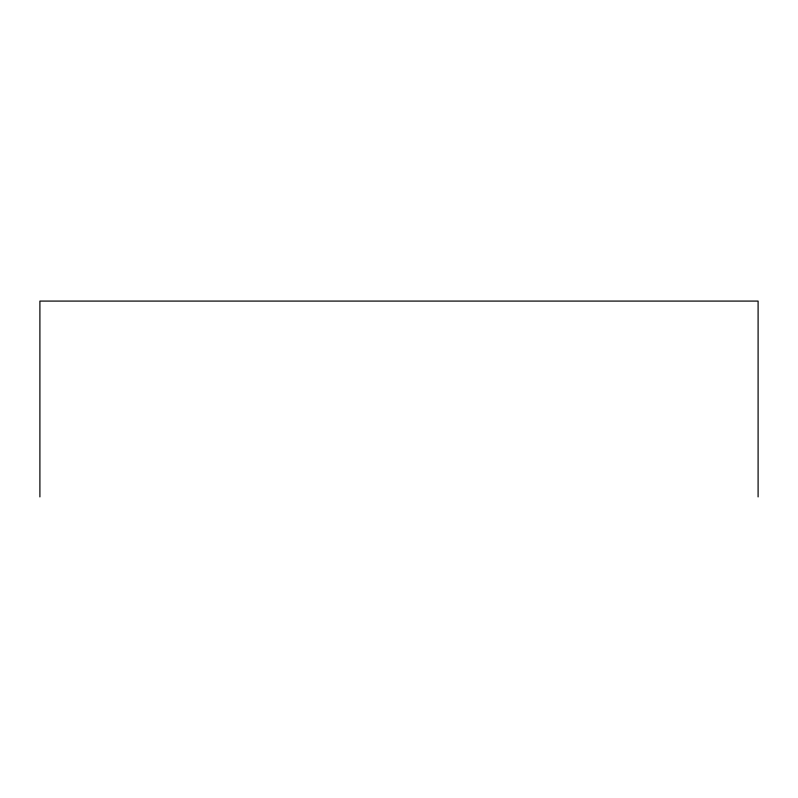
<?xml version="1.0" encoding="UTF-8"?>
<svg xmlns="http://www.w3.org/2000/svg" width="798" height="798" viewBox="0 0 798 798"><rect width="100%" height="100%" fill="white"/><g stroke="black" fill="none" stroke-linecap="round" stroke-linejoin="round"><path stroke-width="1.2" d="M758.1 496.915L758.1 301.085L39.9 301.085L39.9 496.915"/></g></svg>
